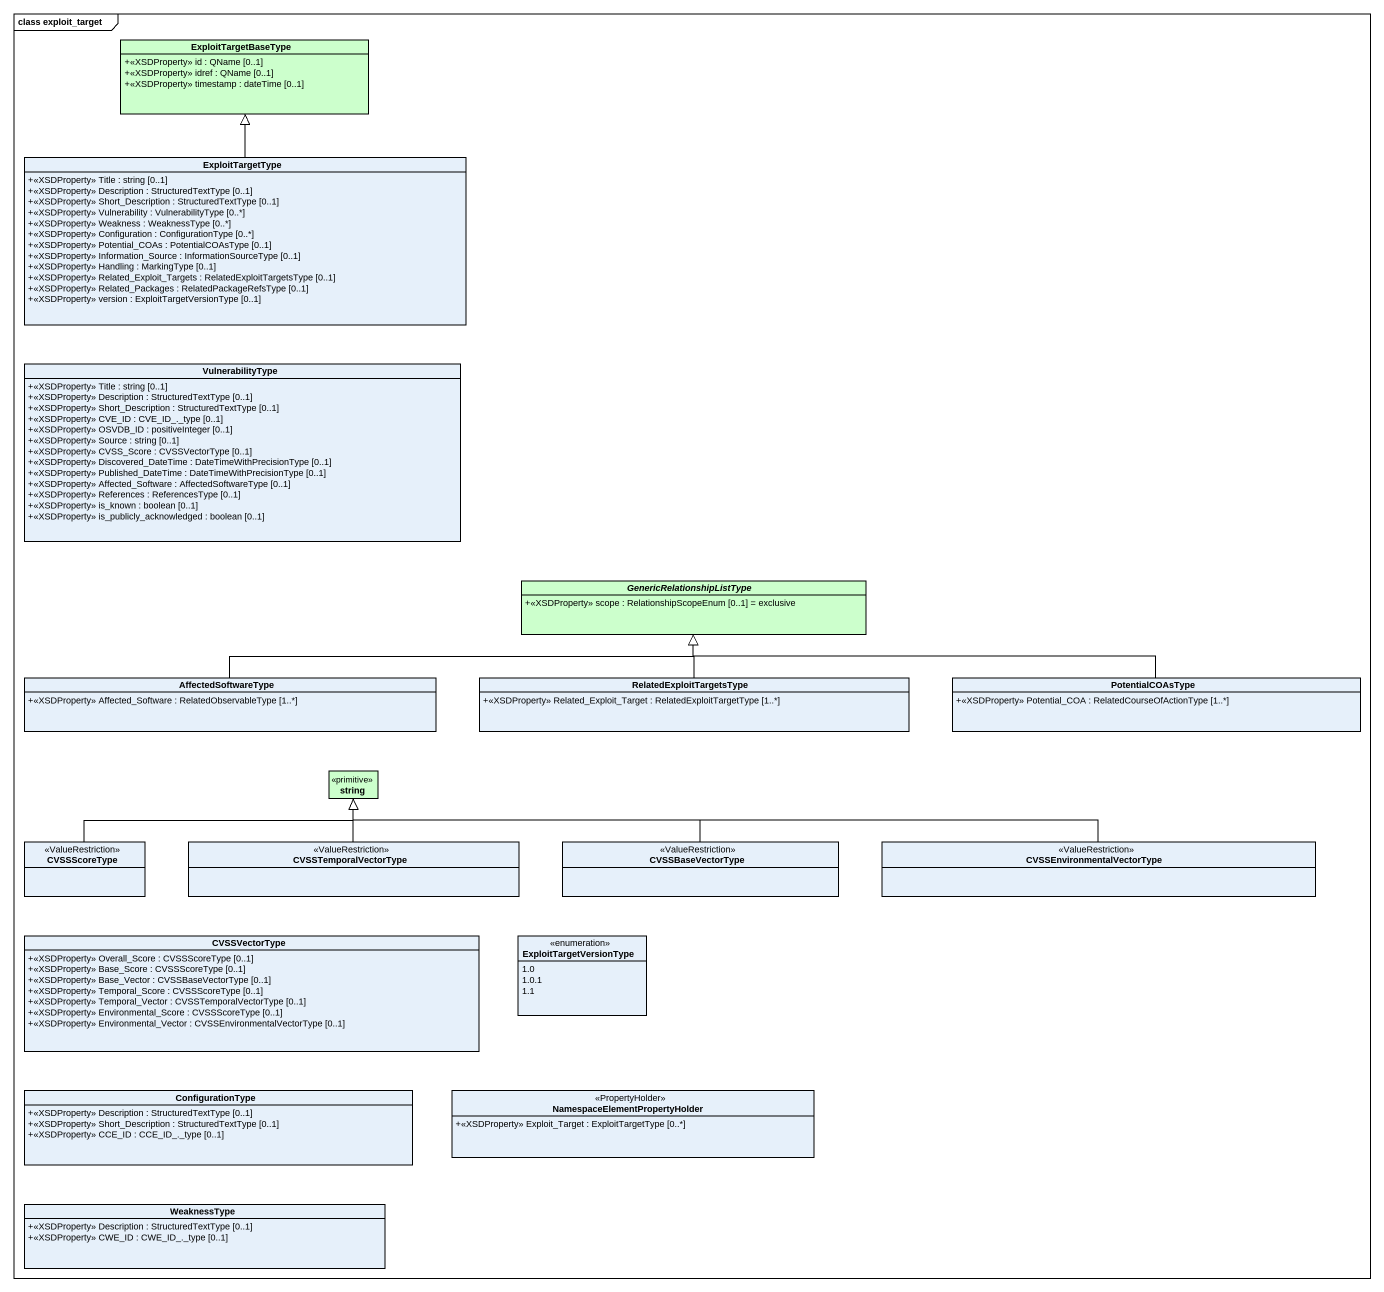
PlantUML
@startuml
mainframe class exploit_target
hide circle
hide empty members
skinparam classAttributeIconSize 0
class ExploitTargetBaseType #CCFFCC {
  +<<XSDProperty>> id : QName [0..1]
  +<<XSDProperty>> idref : QName [0..1]
  +<<XSDProperty>> timestamp : dateTime [0..1]
}
class ExploitTargetType {
  +<<XSDProperty>> Title : string [0..1]
  +<<XSDProperty>> Description : StructuredTextType [0..1]
  +<<XSDProperty>> Short_Description : StructuredTextType [0..1]
  +<<XSDProperty>> Vulnerability : VulnerabilityType [0..*]
  +<<XSDProperty>> Weakness : WeaknessType [0..*]
  +<<XSDProperty>> Configuration : ConfigurationType [0..*]
  +<<XSDProperty>> Potential_COAs : PotentialCOAsType [0..1]
  +<<XSDProperty>> Information_Source : InformationSourceType [0..1]
  +<<XSDProperty>> Handling : MarkingType [0..1]
  +<<XSDProperty>> Related_Exploit_Targets : RelatedExploitTargetsType [0..1]
  +<<XSDProperty>> Related_Packages : RelatedPackageRefsType [0..1]
  +<<XSDProperty>> version : ExploitTargetVersionType [0..1]
}
class VulnerabilityType {
  +<<XSDProperty>> Title : string [0..1]
  +<<XSDProperty>> Description : StructuredTextType [0..1]
  +<<XSDProperty>> Short_Description : StructuredTextType [0..1]
  +<<XSDProperty>> CVE_ID : CVE_ID_._type [0..1]
  +<<XSDProperty>> OSVDB_ID : positiveInteger [0..1]
  +<<XSDProperty>> Source : string [0..1]
  +<<XSDProperty>> CVSS_Score : CVSSVectorType [0..1]
  +<<XSDProperty>> Discovered_DateTime : DateTimeWithPrecisionType [0..1]
  +<<XSDProperty>> Published_DateTime : DateTimeWithPrecisionType [0..1]
  +<<XSDProperty>> Affected_Software : AffectedSoftwareType [0..1]
  +<<XSDProperty>> References : ReferencesType [0..1]
  +<<XSDProperty>> is_known : boolean [0..1]
  +<<XSDProperty>> is_publicly_acknowledged : boolean [0..1]
}
abstract class GenericRelationshipListType #CCFFCC {
  +<<XSDProperty>> scope : RelationshipScopeEnum [0..1] = exclusive
}
class AffectedSoftwareType {
  +<<XSDProperty>> Affected_Software : RelatedObservableType [1..*]
}
class RelatedExploitTargetsType {
  +<<XSDProperty>> Related_Exploit_Target : RelatedExploitTargetType [1..*]
}
class PotentialCOAsType {
  +<<XSDProperty>> Potential_COA : RelatedCourseOfActionType [1..*]
}
class string <<primitive>> #CCFFCC
class CVSSScoreType <<ValueRestriction>>
class CVSSTemporalVectorType <<ValueRestriction>>
class CVSSBaseVectorType <<ValueRestriction>>
class CVSSEnvironmentalVectorType <<ValueRestriction>>
class CVSSVectorType {
  +<<XSDProperty>> Overall_Score : CVSSScoreType [0..1]
  +<<XSDProperty>> Base_Score : CVSSScoreType [0..1]
  +<<XSDProperty>> Base_Vector : CVSSBaseVectorType [0..1]
  +<<XSDProperty>> Temporal_Score : CVSSScoreType [0..1]
  +<<XSDProperty>> Temporal_Vector : CVSSTemporalVectorType [0..1]
  +<<XSDProperty>> Environmental_Score : CVSSScoreType [0..1]
  +<<XSDProperty>> Environmental_Vector : CVSSEnvironmentalVectorType [0..1]
}
enum ExploitTargetVersionType {
  1.0
  1.0.1
  1.1
}
class ConfigurationType {
  +<<XSDProperty>> Description : StructuredTextType [0..1]
  +<<XSDProperty>> Short_Description : StructuredTextType [0..1]
  +<<XSDProperty>> CCE_ID : CCE_ID_._type [0..1]
}
class "NamespaceElementPropertyHolder" as NamespaceElementPropertyHold <<PropertyHolder>> {
  +<<XSDProperty>> Exploit_Target : ExploitTargetType [0..*]
}
class WeaknessType {
  +<<XSDProperty>> Description : StructuredTextType [0..1]
  +<<XSDProperty>> CWE_ID : CWE_ID_._type [0..1]
}
ExploitTargetType -up-|> ExploitTargetBaseType
AffectedSoftwareType -right-|> GenericRelationshipListType
RelatedExploitTargetsType -up-|> GenericRelationshipListType
PotentialCOAsType -left-|> GenericRelationshipListType
CVSSScoreType -right-|> string
CVSSTemporalVectorType -up-|> string
CVSSBaseVectorType -left-|> string
CVSSEnvironmentalVectorType -left-|> string
@enduml
